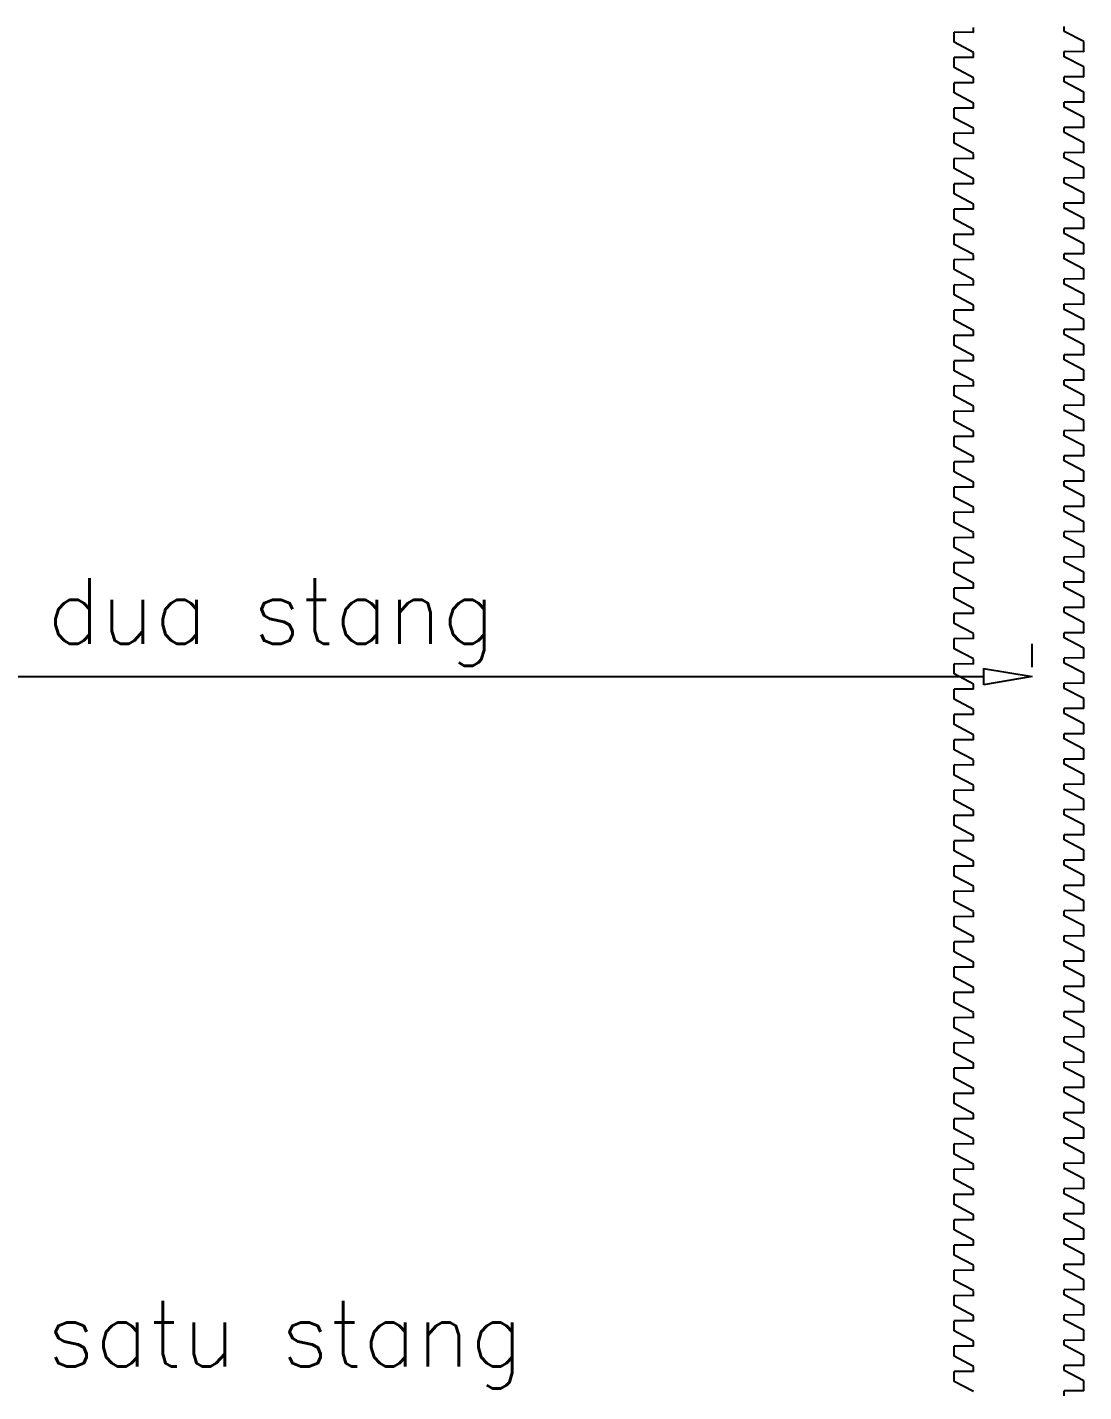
# Model space of a CAD drawing. Header units: metres. Extents: x -50 to 791, y -689 to 584.
# Drawn here: x 363.29 to 395.89, y 456.9 to 499.02 of the extents above; entities that cross this region are included whole.
import ezdxf

# ---------------------------------------------------------------- set-up
doc = ezdxf.new("R2010")
doc.units = ezdxf.units.M
doc.header["$MEASUREMENT"] = 0
doc.styles.get("Standard").update_dxf_attribs({"font": 'Simplex.shx'})

# ---------------------------------------------------------------- blocks, each defined once
blk = doc.blocks.new('_ClosedBlank')
at = {"color": 0, "linetype": 'ByBlock', "lineweight": -2}
for p, q in [((-1, 0.167), (0, 0)), ((-1, 0.167), (-1, -0.167)), ((0, 0), (-1, -0.167))]:
    blk.add_line(p, q, dxfattribs=at)

msp = doc.modelspace()

# ---------------------------------------------------------------- linework, layer by layer
at = {"color": 1}
for p, q in [((392.487838, 498.864201), (391.887838, 498.869679)), ((391.887838, 498.559096), (391.887838, 498.869679)), ((392.487838, 498.864201), (392.487838, 499.019493)), ((395.287838, 498.893943), (395.287838, 499.049235)), ((395.887838, 498.577882), (395.287838, 498.893943)), ((392.487838, 498.243035), (391.887838, 498.559096)), ((395.887838, 498.2673), (395.887838, 498.577882)), ((392.487838, 498.084201), (391.887838, 498.089679)), ((391.887838, 497.779096), (391.887838, 498.089679)), ((392.487838, 498.084201), (392.487838, 498.239493)), ((395.887838, 498.2673), (395.287838, 498.272778)), ((395.287838, 498.113943), (395.287838, 498.269235)), ((395.887838, 497.797882), (395.287838, 498.113943)), ((392.487838, 497.463035), (391.887838, 497.779096)), ((392.487838, 497.304201), (392.487838, 497.459493)), ((395.887838, 497.4873), (395.287838, 497.492778)), ((395.287838, 497.333943), (395.287838, 497.489235)), ((395.887838, 497.4873), (395.887838, 497.797882)), ((392.487838, 497.304201), (391.887838, 497.309679)), ((391.887838, 496.999096), (391.887838, 497.309679)), ((395.887838, 497.017882), (395.287838, 497.333943)), ((395.887838, 496.7073), (395.887838, 497.017882)), ((392.487838, 496.683035), (391.887838, 496.999096)), ((392.487838, 496.524201), (392.487838, 496.679493)), ((395.887838, 496.7073), (395.287838, 496.712778)), ((395.287838, 496.553943), (395.287838, 496.709235)), ((392.487838, 496.524201), (391.887838, 496.529679)), ((391.887838, 496.219096), (391.887838, 496.529679)), ((392.487838, 495.903035), (391.887838, 496.219096)), ((395.887838, 496.237882), (395.287838, 496.553943)), ((395.887838, 495.9273), (395.887838, 496.237882)), ((392.487838, 495.744201), (392.487838, 495.899493)), ((395.887838, 495.9273), (395.287838, 495.932778)), ((395.287838, 495.773943), (395.287838, 495.929235)), ((395.887838, 495.457882), (395.287838, 495.773943)), ((392.487838, 495.744201), (391.887838, 495.749679)), ((391.887838, 495.439096), (391.887838, 495.749679)), ((392.487838, 495.123035), (391.887838, 495.439096)), ((395.887838, 495.1473), (395.887838, 495.457882)), ((392.487838, 494.964201), (391.887838, 494.969679)), ((391.887838, 494.659096), (391.887838, 494.969679)), ((392.487838, 494.964201), (392.487838, 495.119493)), ((395.887838, 495.1473), (395.287838, 495.152778)), ((395.287838, 494.993943), (395.287838, 495.149235)), ((395.887838, 494.677882), (395.287838, 494.993943)), ((392.487838, 494.343035), (391.887838, 494.659096)), ((395.887838, 494.3673), (395.887838, 494.677882)), ((392.487838, 494.184201), (391.887838, 494.189679)), ((391.887838, 493.879096), (391.887838, 494.189679)), ((392.487838, 494.184201), (392.487838, 494.339493)), ((395.887838, 494.3673), (395.287838, 494.372778)), ((395.287838, 494.213943), (395.287838, 494.369235)), ((395.887838, 493.897882), (395.287838, 494.213943)), ((392.487838, 493.563035), (391.887838, 493.879096)), ((395.887838, 493.5873), (395.887838, 493.897882)), ((392.487838, 493.404201), (391.887838, 493.409679)), ((391.887838, 493.099096), (391.887838, 493.409679)), ((392.487838, 493.404201), (392.487838, 493.559493)), ((395.887838, 493.5873), (395.287838, 493.592778)), ((395.287838, 493.433943), (395.287838, 493.589235)), ((395.887838, 493.117882), (395.287838, 493.433943)), ((392.487838, 492.783035), (391.887838, 493.099096)), ((395.887838, 492.8073), (395.287838, 492.812778)), ((395.287838, 492.653943), (395.287838, 492.809235)), ((395.887838, 492.8073), (395.887838, 493.117882)), ((392.487838, 492.624201), (391.887838, 492.629679)), ((391.887838, 492.319096), (391.887838, 492.629679)), ((392.487838, 492.624201), (392.487838, 492.779493)), ((395.887838, 492.337882), (395.287838, 492.653943)), ((392.487838, 492.003035), (391.887838, 492.319096)), ((392.487838, 491.844201), (392.487838, 491.999493)), ((395.887838, 492.0273), (395.287838, 492.032778)), ((395.287838, 491.873943), (395.287838, 492.029235)), ((395.887838, 492.0273), (395.887838, 492.337882)), ((392.487838, 491.844201), (391.887838, 491.849679)), ((391.887838, 491.539096), (391.887838, 491.849679)), ((395.887838, 491.557882), (395.287838, 491.873943)), ((395.887838, 491.2473), (395.887838, 491.557882)), ((392.487838, 491.223035), (391.887838, 491.539096)), ((392.487838, 491.064201), (392.487838, 491.219493)), ((395.887838, 491.2473), (395.287838, 491.252778)), ((395.287838, 491.093943), (395.287838, 491.249235)), ((392.487838, 491.064201), (391.887838, 491.069679)), ((391.887838, 490.759096), (391.887838, 491.069679)), ((392.487838, 490.443035), (391.887838, 490.759096)), ((395.887838, 490.777882), (395.287838, 491.093943)), ((395.887838, 490.4673), (395.887838, 490.777882)), ((391.887838, 489.979096), (391.887838, 490.289679)), ((392.487838, 490.284201), (391.887838, 490.289679)), ((392.487838, 490.284201), (392.487838, 490.439493)), ((395.887838, 490.4673), (395.287838, 490.472778)), ((395.287838, 490.313943), (395.287838, 490.469235)), ((395.887838, 489.997882), (395.287838, 490.313943)), ((392.487838, 489.663035), (391.887838, 489.979096)), ((395.887838, 489.6873), (395.887838, 489.997882)), ((392.487838, 489.504201), (391.887838, 489.509679)), ((391.887838, 489.199096), (391.887838, 489.509679)), ((392.487838, 489.504201), (392.487838, 489.659493)), ((395.887838, 489.6873), (395.287838, 489.692778)), ((395.287838, 489.533943), (395.287838, 489.689235)), ((395.887838, 489.217882), (395.287838, 489.533943)), ((392.487838, 488.883035), (391.887838, 489.199096)), ((395.887838, 488.9073), (395.887838, 489.217882)), ((392.487838, 488.724201), (391.887838, 488.729679)), ((391.887838, 488.419096), (391.887838, 488.729679)), ((392.487838, 488.724201), (392.487838, 488.879493)), ((395.887838, 488.9073), (395.287838, 488.912778)), ((395.287838, 488.753943), (395.287838, 488.909235)), ((395.887838, 488.437882), (395.287838, 488.753943)), ((392.487838, 488.103035), (391.887838, 488.419096)), ((395.887838, 488.1273), (395.887838, 488.437882)), ((392.487838, 487.944201), (391.887838, 487.949679)), ((391.887838, 487.639096), (391.887838, 487.949679)), ((392.487838, 487.944201), (392.487838, 488.099493)), ((395.887838, 488.1273), (395.287838, 488.132778)), ((395.287838, 487.973943), (395.287838, 488.129235)), ((395.887838, 487.657882), (395.287838, 487.973943)), ((392.487838, 487.323035), (391.887838, 487.639096)), ((395.887838, 487.3473), (395.287838, 487.352778)), ((395.287838, 487.193943), (395.287838, 487.349235)), ((395.887838, 487.3473), (395.887838, 487.657882)), ((392.487838, 487.164201), (391.887838, 487.169679)), ((391.887838, 486.859096), (391.887838, 487.169679)), ((392.487838, 487.164201), (392.487838, 487.319493)), ((395.887838, 486.877882), (395.287838, 487.193943)), ((392.487838, 486.543035), (391.887838, 486.859096)), ((392.487838, 486.384201), (392.487838, 486.539493)), ((395.887838, 486.5673), (395.287838, 486.572778)), ((395.287838, 486.413943), (395.287838, 486.569235)), ((395.887838, 486.5673), (395.887838, 486.877882)), ((392.487838, 486.384201), (391.887838, 486.389679)), ((391.887838, 486.079096), (391.887838, 486.389679)), ((392.487838, 485.763035), (391.887838, 486.079096)), ((395.887838, 486.097882), (395.287838, 486.413943)), ((395.887838, 485.7873), (395.887838, 486.097882)), ((392.487838, 485.604201), (392.487838, 485.759493)), ((395.887838, 485.7873), (395.287838, 485.792778)), ((395.287838, 485.633943), (395.287838, 485.789235)), ((392.487838, 485.604201), (391.887838, 485.609679)), ((391.887838, 485.299096), (391.887838, 485.609679)), ((392.487838, 484.983035), (391.887838, 485.299096)), ((395.887838, 485.317882), (395.287838, 485.633943)), ((395.887838, 485.0073), (395.887838, 485.317882)), ((392.487838, 484.824201), (391.887838, 484.829679)), ((391.887838, 484.519096), (391.887838, 484.829679)), ((392.487838, 484.824201), (392.487838, 484.979493)), ((395.887838, 485.0073), (395.287838, 485.012778)), ((395.287838, 484.853943), (395.287838, 485.009235)), ((395.887838, 484.537882), (395.287838, 484.853943)), ((392.487838, 484.203035), (391.887838, 484.519096)), ((395.887838, 484.2273), (395.887838, 484.537882)), ((392.487838, 484.044201), (391.887838, 484.049679)), ((391.887838, 483.739096), (391.887838, 484.049679)), ((392.487838, 484.044201), (392.487838, 484.199493)), ((395.887838, 484.2273), (395.287838, 484.232778)), ((395.287838, 484.073943), (395.287838, 484.229235)), ((395.887838, 483.757882), (395.287838, 484.073943)), ((392.487838, 483.423035), (391.887838, 483.739096)), ((395.887838, 483.4473), (395.887838, 483.757882)), ((392.487838, 483.264201), (391.887838, 483.269679)), ((391.887838, 482.959096), (391.887838, 483.269679)), ((392.487838, 483.264201), (392.487838, 483.419493)), ((395.887838, 483.4473), (395.287838, 483.452778)), ((395.287838, 483.293943), (395.287838, 483.449235)), ((395.887838, 482.977882), (395.287838, 483.293943)), ((392.487838, 482.643035), (391.887838, 482.959096)), ((395.887838, 482.6673), (395.887838, 482.977882)), ((392.487838, 482.484201), (391.887838, 482.489679)), ((391.887838, 482.179096), (391.887838, 482.489679)), ((392.487838, 482.484201), (392.487838, 482.639493)), ((395.887838, 482.6673), (395.287838, 482.672778)), ((395.287838, 482.513943), (395.287838, 482.669235)), ((395.887838, 482.197882), (395.287838, 482.513943)), ((392.487838, 481.863035), (391.887838, 482.179096)), ((392.487838, 481.704201), (392.487838, 481.859493)), ((395.887838, 481.8873), (395.287838, 481.892778)), ((395.287838, 481.733943), (395.287838, 481.889235)), ((395.887838, 481.8873), (395.887838, 482.197882)), ((392.487838, 481.704201), (391.887838, 481.709679)), ((391.887838, 481.399096), (391.887838, 481.709679)), ((395.887838, 481.417882), (395.287838, 481.733943)), ((392.487838, 481.083035), (391.887838, 481.399096)), ((392.487838, 480.924201), (392.487838, 481.079493)), ((395.887838, 481.1073), (395.287838, 481.112778)), ((395.287838, 480.953943), (395.287838, 481.109235)), ((395.887838, 481.1073), (395.887838, 481.417882)), ((392.487838, 480.924201), (391.887838, 480.929679)), ((391.887838, 480.619096), (391.887838, 480.929679)), ((392.487838, 480.303035), (391.887838, 480.619096)), ((395.887838, 480.637882), (395.287838, 480.953943)), ((395.887838, 480.3273), (395.887838, 480.637882)), ((392.487838, 480.144201), (392.487838, 480.299493)), ((395.887838, 480.3273), (395.287838, 480.332778)), ((395.287838, 480.173943), (395.287838, 480.329235)), ((395.887838, 479.857882), (395.287838, 480.173943)), ((392.487838, 480.144201), (391.887838, 480.149679)), ((391.887838, 479.839096), (391.887838, 480.149679)), ((392.487838, 479.523035), (391.887838, 479.839096)), ((395.887838, 479.5473), (395.887838, 479.857882)), ((392.487838, 479.364201), (391.887838, 479.369679)), ((391.887838, 479.059096), (391.887838, 479.369679)), ((392.487838, 479.364201), (392.487838, 479.519493)), ((395.887838, 479.5473), (395.287838, 479.552778)), ((395.287838, 479.393943), (395.287838, 479.549235)), ((395.887838, 479.077882), (395.287838, 479.393943)), ((392.487838, 478.743035), (391.887838, 479.059096)), ((395.887838, 478.7673), (395.887838, 479.077882)), ((392.487838, 478.584201), (391.887838, 478.589679)), ((391.887838, 478.279096), (391.887838, 478.589679)), ((392.487838, 478.584201), (392.487838, 478.739493)), ((395.887838, 478.7673), (395.287838, 478.772778)), ((395.287838, 478.613943), (395.287838, 478.769235)), ((395.887838, 478.297882), (395.287838, 478.613943)), ((392.487838, 477.963035), (391.887838, 478.279096)), ((395.887838, 477.9873), (395.887838, 478.297882)), ((392.487838, 477.804201), (391.887838, 477.809679)), ((391.887838, 477.499096), (391.887838, 477.809679)), ((392.487838, 477.804201), (392.487838, 477.959493)), ((395.887838, 477.9873), (395.287838, 477.992778)), ((395.287838, 477.833943), (395.287838, 477.989235)), ((395.887838, 477.517882), (395.287838, 477.833943)), ((392.487838, 477.183035), (391.887838, 477.499096)), ((395.887838, 477.2073), (395.887838, 477.517882)), ((392.487838, 477.024201), (391.887838, 477.029679)), ((391.887838, 476.719096), (391.887838, 477.029679)), ((392.487838, 477.024201), (392.487838, 477.179493)), ((395.887838, 477.2073), (395.287838, 477.212778)), ((395.287838, 477.053943), (395.287838, 477.209235)), ((395.887838, 476.737882), (395.287838, 477.053943)), ((392.487838, 476.403035), (391.887838, 476.719096)), ((392.487838, 476.244201), (392.487838, 476.399493)), ((395.887838, 476.4273), (395.287838, 476.432778)), ((395.287838, 476.273943), (395.287838, 476.429235)), ((395.887838, 476.4273), (395.887838, 476.737882)), ((392.487838, 476.244201), (391.887838, 476.249679)), ((391.887838, 475.939096), (391.887838, 476.249679)), ((395.887838, 475.957882), (395.287838, 476.273943)), ((395.887838, 475.6473), (395.887838, 475.957882)), ((392.487838, 475.623035), (391.887838, 475.939096)), ((392.487838, 475.464201), (392.487838, 475.619493)), ((395.887838, 475.6473), (395.287838, 475.652778)), ((395.287838, 475.493943), (395.287838, 475.649235)), ((392.487838, 475.464201), (391.887838, 475.469679)), ((391.887838, 475.159096), (391.887838, 475.469679)), ((392.487838, 474.843035), (391.887838, 475.159096)), ((395.887838, 475.177882), (395.287838, 475.493943)), ((395.887838, 474.8673), (395.887838, 475.177882)), ((392.487838, 474.684201), (392.487838, 474.839493)), ((395.887838, 474.8673), (395.287838, 474.872778)), ((395.287838, 474.713943), (395.287838, 474.869235)), ((395.887838, 474.397882), (395.287838, 474.713943)), ((392.487838, 474.684201), (391.887838, 474.689679)), ((391.887838, 474.379096), (391.887838, 474.689679)), ((392.487838, 474.063035), (391.887838, 474.379096)), ((395.887838, 474.0873), (395.887838, 474.397882)), ((392.487838, 473.904201), (391.887838, 473.909679)), ((391.887838, 473.599096), (391.887838, 473.909679)), ((392.487838, 473.904201), (392.487838, 474.059493)), ((395.887838, 474.0873), (395.287838, 474.092778)), ((395.287838, 473.933943), (395.287838, 474.089235)), ((395.887838, 473.617882), (395.287838, 473.933943)), ((392.487838, 473.283035), (391.887838, 473.599096)), ((395.887838, 473.3073), (395.887838, 473.617882)), ((392.487838, 473.124201), (391.887838, 473.129679)), ((391.887838, 472.819096), (391.887838, 473.129679)), ((392.487838, 473.124201), (392.487838, 473.279493)), ((395.887838, 473.3073), (395.287838, 473.312778)), ((395.287838, 473.153943), (395.287838, 473.309235)), ((395.887838, 472.837882), (395.287838, 473.153943)), ((392.487838, 472.503035), (391.887838, 472.819096)), ((395.887838, 472.5273), (395.887838, 472.837882)), ((392.487838, 472.344201), (391.887838, 472.349679)), ((391.887838, 472.039096), (391.887838, 472.349679)), ((392.487838, 472.344201), (392.487838, 472.499493)), ((395.887838, 472.5273), (395.287838, 472.532778)), ((395.287838, 472.373943), (395.287838, 472.529235)), ((395.887838, 472.057882), (395.287838, 472.373943)), ((392.487838, 471.723035), (391.887838, 472.039096)), ((395.887838, 471.7473), (395.287838, 471.752778)), ((395.287838, 471.593943), (395.287838, 471.749235)), ((395.887838, 471.7473), (395.887838, 472.057882)), ((392.487838, 471.564201), (391.887838, 471.569679)), ((391.887838, 471.259096), (391.887838, 471.569679)), ((392.487838, 471.564201), (392.487838, 471.719493)), ((395.887838, 471.277882), (395.287838, 471.593943)), ((392.487838, 470.943035), (391.887838, 471.259096)), ((392.487838, 470.784201), (392.487838, 470.939493)), ((395.887838, 470.9673), (395.287838, 470.972778)), ((395.287838, 470.813943), (395.287838, 470.969235)), ((395.887838, 470.9673), (395.887838, 471.277882)), ((392.487838, 470.784201), (391.887838, 470.789679)), ((391.887838, 470.479096), (391.887838, 470.789679)), ((395.887838, 470.497882), (395.287838, 470.813943)), ((395.887838, 470.1873), (395.887838, 470.497882)), ((392.487838, 470.163035), (391.887838, 470.479096)), ((392.487838, 470.004201), (392.487838, 470.159493)), ((395.887838, 470.1873), (395.287838, 470.192778)), ((395.287838, 470.033943), (395.287838, 470.189235)), ((392.487838, 470.004201), (391.887838, 470.009679)), ((391.887838, 469.699096), (391.887838, 470.009679)), ((392.487838, 469.383035), (391.887838, 469.699096)), ((395.887838, 469.717882), (395.287838, 470.033943)), ((395.887838, 469.4073), (395.887838, 469.717882)), ((392.487838, 469.224201), (391.887838, 469.229679)), ((391.887838, 468.919096), (391.887838, 469.229679)), ((392.487838, 469.224201), (392.487838, 469.379493)), ((395.887838, 469.4073), (395.287838, 469.412778)), ((395.287838, 469.253943), (395.287838, 469.409235)), ((395.887838, 468.937882), (395.287838, 469.253943)), ((392.487838, 468.603035), (391.887838, 468.919096)), ((395.887838, 468.6273), (395.887838, 468.937882)), ((392.487838, 468.444201), (391.887838, 468.449679)), ((391.887838, 468.139096), (391.887838, 468.449679)), ((392.487838, 468.444201), (392.487838, 468.599493)), ((395.887838, 468.6273), (395.287838, 468.632778)), ((395.287838, 468.473943), (395.287838, 468.629235)), ((395.887838, 468.157882), (395.287838, 468.473943)), ((392.487838, 467.823035), (391.887838, 468.139096)), ((395.887838, 467.8473), (395.887838, 468.157882)), ((392.487838, 467.664201), (391.887838, 467.669679)), ((391.887838, 467.359096), (391.887838, 467.669679)), ((392.487838, 467.664201), (392.487838, 467.819493)), ((395.887838, 467.8473), (395.287838, 467.852778)), ((395.287838, 467.693943), (395.287838, 467.849235)), ((395.887838, 467.377882), (395.287838, 467.693943)), ((392.487838, 467.043035), (391.887838, 467.359096)), ((395.887838, 467.0673), (395.887838, 467.377882)), ((392.487838, 466.884201), (391.887838, 466.889679)), ((391.887838, 466.579096), (391.887838, 466.889679)), ((392.487838, 466.884201), (392.487838, 467.039493)), ((395.887838, 467.0673), (395.287838, 467.072778)), ((395.287838, 466.913943), (395.287838, 467.069235)), ((395.887838, 466.597882), (395.287838, 466.913943)), ((392.487838, 466.263035), (391.887838, 466.579096)), ((395.887838, 466.2873), (395.287838, 466.292778)), ((395.287838, 466.133943), (395.287838, 466.289235)), ((395.887838, 466.2873), (395.887838, 466.597882)), ((392.487838, 466.104201), (391.887838, 466.109679)), ((391.887838, 465.799096), (391.887838, 466.109679)), ((392.487838, 466.104201), (392.487838, 466.259493)), ((395.887838, 465.817882), (395.287838, 466.133943)), ((392.487838, 465.483035), (391.887838, 465.799096)), ((392.487838, 465.324201), (392.487838, 465.479493)), ((395.887838, 465.5073), (395.287838, 465.512778)), ((395.287838, 465.353943), (395.287838, 465.509235)), ((395.887838, 465.5073), (395.887838, 465.817882)), ((392.487838, 465.324201), (391.887838, 465.329679)), ((391.887838, 465.019096), (391.887838, 465.329679)), ((392.487838, 464.703035), (391.887838, 465.019096)), ((395.887838, 465.037882), (395.287838, 465.353943)), ((395.887838, 464.7273), (395.887838, 465.037882)), ((392.487838, 464.544201), (392.487838, 464.699493)), ((395.887838, 464.7273), (395.287838, 464.732778)), ((395.287838, 464.573943), (395.287838, 464.729235)), ((392.487838, 464.544201), (391.887838, 464.549679)), ((391.887838, 464.239096), (391.887838, 464.549679)), ((392.487838, 463.923035), (391.887838, 464.239096)), ((395.887838, 464.257882), (395.287838, 464.573943)), ((395.887838, 463.9473), (395.887838, 464.257882)), ((392.487838, 463.764201), (391.887838, 463.769679)), ((391.887838, 463.459096), (391.887838, 463.769679)), ((392.487838, 463.764201), (392.487838, 463.919493)), ((395.887838, 463.9473), (395.287838, 463.952778)), ((395.287838, 463.793943), (395.287838, 463.949235)), ((395.887838, 463.477882), (395.287838, 463.793943)), ((392.487838, 463.143035), (391.887838, 463.459096)), ((395.887838, 463.1673), (395.887838, 463.477882)), ((392.487838, 462.984201), (391.887838, 462.989679)), ((391.887838, 462.679096), (391.887838, 462.989679)), ((392.487838, 462.984201), (392.487838, 463.139493)), ((395.887838, 463.1673), (395.287838, 463.172778)), ((395.287838, 463.013943), (395.287838, 463.169235)), ((395.887838, 462.697882), (395.287838, 463.013943)), ((392.487838, 462.363035), (391.887838, 462.679096)), ((395.887838, 462.3873), (395.887838, 462.697882)), ((392.487838, 462.204201), (391.887838, 462.209679)), ((391.887838, 461.899096), (391.887838, 462.209679)), ((392.487838, 462.204201), (392.487838, 462.359493)), ((395.887838, 462.3873), (395.287838, 462.392778)), ((395.287838, 462.233943), (395.287838, 462.389235)), ((395.887838, 461.917882), (395.287838, 462.233943)), ((392.487838, 461.583035), (391.887838, 461.899096)), ((395.887838, 461.6073), (395.887838, 461.917882)), ((392.487838, 461.424201), (391.887838, 461.429679)), ((391.887838, 461.119096), (391.887838, 461.429679)), ((392.487838, 461.424201), (392.487838, 461.579493)), ((395.887838, 461.6073), (395.287838, 461.612778)), ((395.287838, 461.453943), (395.287838, 461.609235)), ((395.887838, 461.137882), (395.287838, 461.453943)), ((392.487838, 460.803035), (391.887838, 461.119096)), ((392.487838, 460.644201), (392.487838, 460.799493)), ((395.887838, 460.8273), (395.287838, 460.832778)), ((395.287838, 460.673943), (395.287838, 460.829235)), ((395.887838, 460.8273), (395.887838, 461.137882)), ((392.487838, 460.644201), (391.887838, 460.649679)), ((391.887838, 460.339096), (391.887838, 460.649679)), ((395.887838, 460.357882), (395.287838, 460.673943)), ((392.487838, 460.023035), (391.887838, 460.339096)), ((392.487838, 459.864201), (392.487838, 460.019493)), ((395.887838, 460.0473), (395.287838, 460.052778)), ((395.287838, 459.893943), (395.287838, 460.049235)), ((395.887838, 460.0473), (395.887838, 460.357882)), ((392.487838, 459.864201), (391.887838, 459.869679)), ((391.887838, 459.559096), (391.887838, 459.869679)), ((392.487838, 459.243035), (391.887838, 459.559096)), ((395.887838, 459.577882), (395.287838, 459.893943)), ((395.887838, 459.2673), (395.887838, 459.577882)), ((392.487838, 459.084201), (392.487838, 459.239493)), ((395.887838, 459.2673), (395.287838, 459.272778)), ((395.287838, 459.113943), (395.287838, 459.269235)), ((395.887838, 458.797882), (395.287838, 459.113943)), ((392.487838, 459.084201), (391.887838, 459.089679)), ((391.887838, 458.779096), (391.887838, 459.089679)), ((392.487838, 458.463035), (391.887838, 458.779096)), ((395.887838, 458.4873), (395.887838, 458.797882)), ((392.487838, 458.304201), (391.887838, 458.309679)), ((391.887838, 457.999096), (391.887838, 458.309679)), ((392.487838, 458.304201), (392.487838, 458.459493)), ((395.887838, 458.4873), (395.287838, 458.492778)), ((395.287838, 458.333943), (395.287838, 458.489235)), ((395.887838, 458.017882), (395.287838, 458.333943)), ((392.487838, 457.683035), (391.887838, 457.999096)), ((395.887838, 457.7073), (395.887838, 458.017882)), ((392.487838, 457.524201), (391.887838, 457.529679)), ((391.887838, 457.219096), (391.887838, 457.529679)), ((392.487838, 457.524201), (392.487838, 457.679493)), ((395.887838, 457.7073), (395.287838, 457.712778)), ((395.287838, 457.553943), (395.287838, 457.709235)), ((395.887838, 457.237882), (395.287838, 457.553943)), ((392.487838, 456.903035), (391.887838, 457.219096)), ((395.887838, 456.9273), (395.887838, 457.237882)), ((395.887838, 456.9273), (395.287838, 456.932778)), ((395.287838, 456.773943), (395.287838, 456.929235))]:
    msp.add_line(p, q, dxfattribs=at)
at = {"color": 1, "linetype": 'Continuous'}
msp.add_line((394.295801, 479.263084), (394.295801, 479.990405), dxfattribs=at)
at = {"color": 2, "linetype": 'Continuous'}
msp.add_line((328.790555, 478.975405), (392.795801, 478.975405), dxfattribs=at)

# ---------------------------------------------------------------- block references
at = {"color": 2, "linetype": 'Continuous', "xscale": 1.5, "yscale": 1.5, "zscale": 1.5}
msp.add_blockref('_ClosedBlank', (394.295801, 478.975405), dxfattribs=at)

# ---------------------------------------------------------------- texts
at = {"color": 3, "linetype": 'Continuous'}
for s, p in [('dua stang', (363.897864, 479.990405)), ('satu stang', (363.897864, 457.681279))]:
    msp.add_text(s, height=2.03, dxfattribs=at).set_placement(p)

doc.saveas('drawing.dxf')
